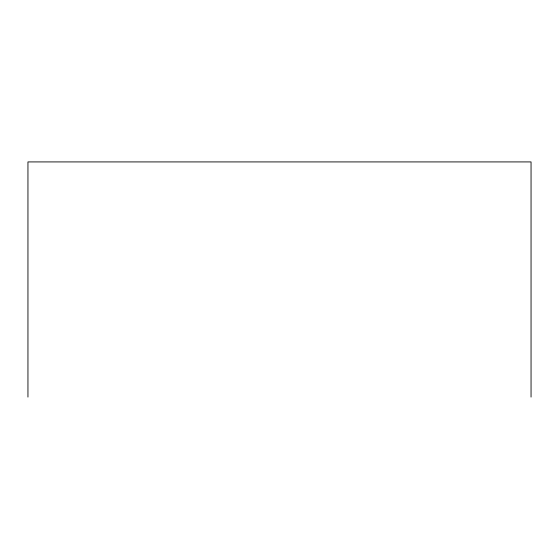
<?xml version="1.0" encoding="UTF-8"?>
<svg xmlns="http://www.w3.org/2000/svg" width="559" height="559" viewBox="0 0 559 559"><rect width="100%" height="100%" fill="white"/><g stroke="black" fill="none" stroke-linecap="round" stroke-linejoin="round"><path stroke-width="0.84" d="M531.05 397.079L531.05 161.921L27.95 161.921L27.95 397.079"/></g></svg>
